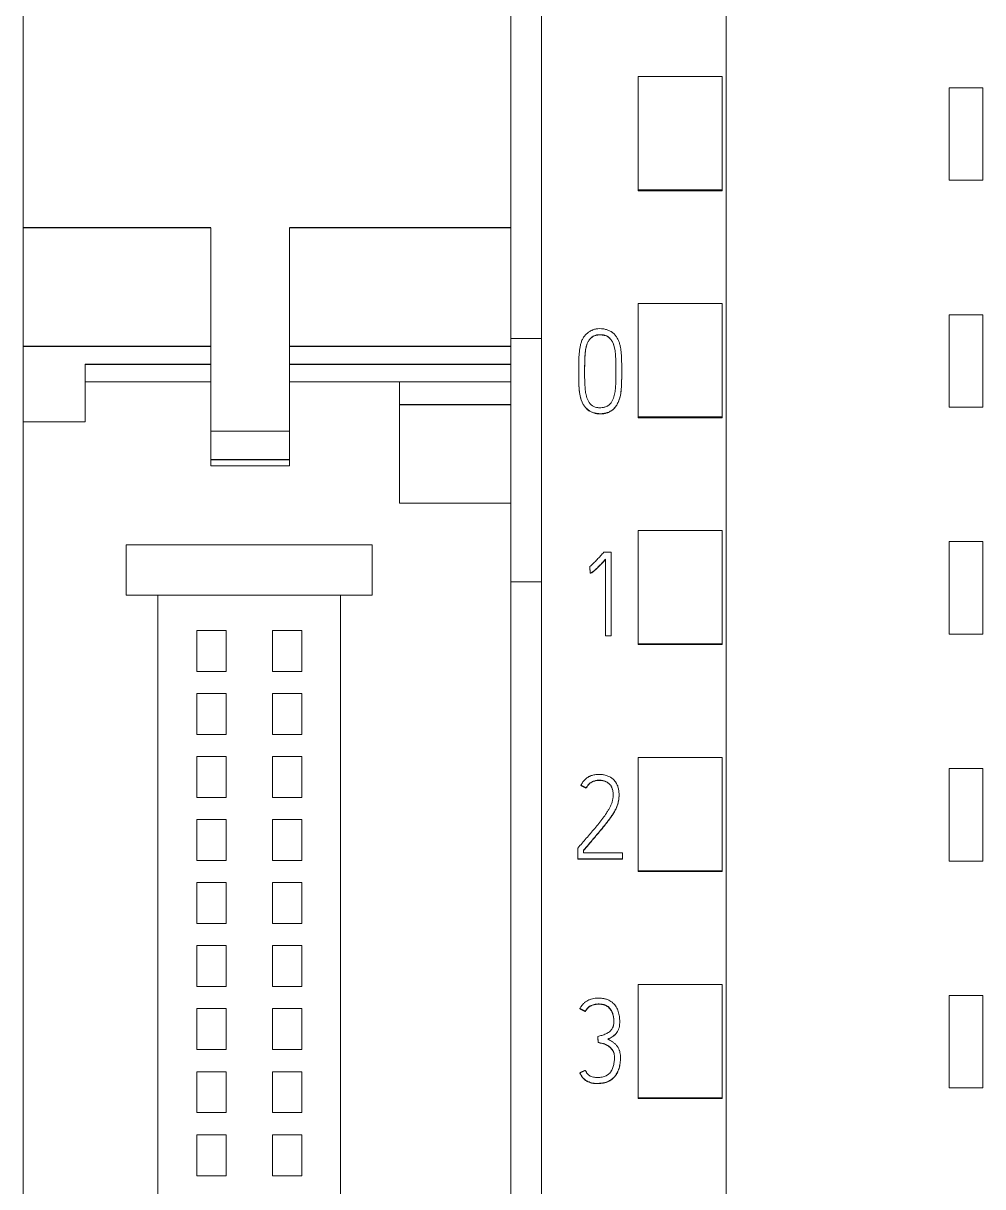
# Model space of a CAD drawing. Header units: millimetres. Extents: x 0 to 594, y 0 to 420.
# Drawn here: x 94.43 to 117.25, y 281.65 to 309.34 of the extents above; entities that cross this region are included whole.
import ezdxf

# ---------------------------------------------------------------- set-up
doc = ezdxf.new("R2010")
doc.units = ezdxf.units.MM
doc.layers.add('1', color=7, linetype='Continuous')

msp = doc.modelspace()

# ---------------------------------------------------------------- linework, layer by layer
at = {"layer": '1', "color": 7, "linetype": 'Continuous', "lineweight": 13}
for p, q in [((106.753, 360.281), (106.753, 246.863)), ((111.153, 358.001), (111.153, 249.185)), ((106.028, 319.901), (106.028, 301.834)), ((94.428, 319.409), (94.428, 304.465)), ((109.053, 305.37), (109.053, 308.071)), ((111.053, 308.071), (109.053, 308.071)), ((111.053, 305.37), (111.053, 308.071)), ((116.453, 305.601), (116.453, 307.801)), ((116.453, 307.801), (117.253, 307.801)), ((117.253, 307.801), (117.253, 305.601)), ((109.053, 305.35), (109.053, 305.37)), ((111.053, 305.37), (109.053, 305.37)), ((111.053, 305.35), (111.053, 305.37)), ((117.253, 305.601), (116.453, 305.601)), ((111.053, 305.35), (109.053, 305.35)), ((98.893, 304.465), (98.893, 299.629)), ((100.763, 304.465), (100.763, 299.629)), ((109.053, 299.968), (109.053, 302.67)), ((111.053, 302.67), (109.053, 302.67)), ((111.053, 299.968), (111.053, 302.67)), ((116.453, 300.201), (116.453, 302.401)), ((116.453, 302.401), (117.253, 302.401)), ((117.253, 302.401), (117.253, 300.201)), ((106.028, 301.834), (106.028, 296.044)), ((106.753, 301.834), (106.028, 301.834)), ((94.428, 301.646), (94.428, 299.853)), ((95.9, 299.853), (95.9, 301.223)), ((107.641, 301.069), (107.641, 301.063)), ((108.665, 301.021), (108.665, 301.027)), ((95.9, 300.801), (98.893, 300.801)), ((95.9, 300.801), (98.893, 300.801)), ((100.763, 300.801), (103.379, 300.801)), ((100.763, 300.801), (106.028, 300.801)), ((103.379, 300.262), (103.379, 300.801)), ((103.379, 300.801), (106.028, 300.801)), ((103.379, 297.915), (103.379, 300.262)), ((117.253, 300.201), (116.453, 300.201)), ((94.428, 299.853), (94.428, 262.501)), ((95.9, 299.853), (94.428, 299.853)), ((109.053, 299.95), (109.053, 299.968)), ((111.053, 299.968), (109.053, 299.968)), ((111.053, 299.95), (109.053, 299.95)), ((111.053, 299.95), (111.053, 299.968)), ((98.893, 299.629), (98.893, 298.952)), ((98.893, 299.629), (100.763, 299.629)), ((100.763, 299.629), (100.763, 298.952)), ((98.893, 298.801), (100.763, 298.801)), ((103.379, 297.915), (106.028, 297.915)), ((109.053, 294.566), (109.053, 297.268)), ((111.053, 297.268), (109.053, 297.268)), ((111.053, 294.566), (111.053, 297.268)), ((102.728, 296.926), (96.878, 296.926)), ((96.878, 296.926), (96.878, 295.726)), ((102.728, 295.726), (102.728, 296.926)), ((116.453, 297.001), (117.253, 297.001)), ((116.453, 294.801), (116.453, 297.001)), ((117.253, 297.001), (117.253, 294.801)), ((108.416, 296.752), (108.242, 296.752)), ((108.278, 296.58), (108.278, 294.763)), ((108.416, 294.763), (108.416, 296.752)), ((107.906, 296.406), (107.906, 296.4)), ((107.914, 296.259), (107.914, 296.253)), ((106.028, 296.044), (106.028, 262.474)), ((106.753, 296.044), (106.028, 296.044)), ((96.878, 295.726), (102.728, 295.726)), ((97.628, 295.726), (97.628, 265.776)), ((101.978, 265.776), (101.978, 295.726)), ((98.553, 293.913), (98.553, 294.888)), ((98.553, 294.888), (99.253, 294.888)), ((99.253, 294.888), (99.253, 293.913)), ((100.353, 294.888), (101.053, 294.888)), ((100.353, 293.913), (100.353, 294.888)), ((101.053, 294.888), (101.053, 293.913)), ((108.278, 294.763), (108.278, 294.757)), ((108.278, 294.763), (108.416, 294.763)), ((108.416, 294.757), (108.278, 294.757)), ((108.416, 294.763), (108.416, 294.757)), ((117.253, 294.801), (116.453, 294.801)), ((109.053, 294.55), (109.053, 294.566)), ((111.053, 294.566), (109.053, 294.566)), ((111.053, 294.55), (109.053, 294.55)), ((111.053, 294.55), (111.053, 294.566)), ((99.253, 293.913), (98.553, 293.913)), ((101.053, 293.913), (100.353, 293.913)), ((98.553, 293.388), (99.253, 293.388)), ((98.553, 292.413), (98.553, 293.388)), ((99.253, 293.388), (99.253, 292.413)), ((100.353, 292.413), (100.353, 293.388)), ((100.353, 293.388), (101.053, 293.388)), ((101.053, 293.388), (101.053, 292.413)), ((99.253, 292.413), (98.553, 292.413)), ((101.053, 292.413), (100.353, 292.413)), ((98.553, 291.888), (99.253, 291.888)), ((98.553, 290.913), (98.553, 291.888)), ((99.253, 291.888), (99.253, 290.913)), ((100.353, 291.888), (101.053, 291.888)), ((100.353, 290.913), (100.353, 291.888)), ((101.053, 291.888), (101.053, 290.913)), ((109.053, 289.165), (109.053, 291.866)), ((111.053, 291.866), (109.053, 291.866)), ((111.053, 289.165), (111.053, 291.866)), ((116.453, 291.601), (117.253, 291.601)), ((116.453, 289.401), (116.453, 291.601)), ((117.253, 291.601), (117.253, 289.401)), ((107.695, 291.205), (107.695, 291.199)), ((107.82, 291.141), (107.82, 291.135)), ((108.602, 290.973), (108.602, 290.979)), ((99.253, 290.913), (98.553, 290.913)), ((101.053, 290.913), (100.353, 290.913)), ((98.553, 289.413), (98.553, 290.388)), ((98.553, 290.388), (99.253, 290.388)), ((99.253, 290.388), (99.253, 289.413)), ((100.353, 289.413), (100.353, 290.388)), ((100.353, 290.388), (101.053, 290.388)), ((101.053, 290.388), (101.053, 289.413)), ((107.62, 289.709), (107.62, 289.454)), ((107.759, 289.592), (107.759, 289.659)), ((108.686, 289.592), (107.759, 289.592)), ((108.686, 289.454), (108.686, 289.592)), ((99.253, 289.413), (98.553, 289.413)), ((101.053, 289.413), (100.353, 289.413)), ((107.62, 289.454), (107.62, 289.447)), ((107.62, 289.454), (108.686, 289.454)), ((108.686, 289.447), (107.62, 289.447)), ((108.686, 289.454), (108.686, 289.447)), ((117.253, 289.401), (116.453, 289.401)), ((109.053, 289.15), (109.053, 289.165)), ((111.053, 289.165), (109.053, 289.165)), ((111.053, 289.15), (109.053, 289.15)), ((111.053, 289.15), (111.053, 289.165)), ((98.553, 287.913), (98.553, 288.888)), ((98.553, 288.888), (99.253, 288.888)), ((99.253, 288.888), (99.253, 287.913)), ((100.353, 287.913), (100.353, 288.888)), ((100.353, 288.888), (101.053, 288.888)), ((101.053, 288.888), (101.053, 287.913)), ((99.253, 287.913), (98.553, 287.913)), ((101.053, 287.913), (100.353, 287.913)), ((98.553, 286.413), (98.553, 287.388)), ((98.553, 287.388), (99.253, 287.388)), ((99.253, 287.388), (99.253, 286.413)), ((100.353, 286.413), (100.353, 287.388)), ((100.353, 287.388), (101.053, 287.388)), ((101.053, 287.388), (101.053, 286.413)), ((99.253, 286.413), (98.553, 286.413)), ((101.053, 286.413), (100.353, 286.413)), ((109.053, 283.763), (109.053, 286.465)), ((111.053, 286.465), (109.053, 286.465)), ((111.053, 283.763), (111.053, 286.465)), ((116.453, 284.001), (116.453, 286.201)), ((116.453, 286.201), (117.253, 286.201)), ((117.253, 286.201), (117.253, 284.001)), ((98.553, 284.913), (98.553, 285.888)), ((98.553, 285.888), (99.253, 285.888)), ((99.253, 285.888), (99.253, 284.913)), ((100.353, 284.913), (100.353, 285.888)), ((100.353, 285.888), (101.053, 285.888)), ((101.053, 285.888), (101.053, 284.913)), ((107.672, 285.889), (107.672, 285.883)), ((107.799, 285.825), (107.799, 285.819)), ((108.618, 285.57), (108.618, 285.577)), ((108.096, 285.224), (108.096, 285.218)), ((99.253, 284.913), (98.553, 284.913)), ((101.053, 284.913), (100.353, 284.913)), ((108.104, 285.085), (108.104, 285.079)), ((108.634, 284.717), (108.634, 284.724)), ((98.553, 283.413), (98.553, 284.388)), ((98.553, 284.388), (99.253, 284.388)), ((99.253, 284.388), (99.253, 283.413)), ((100.353, 283.413), (100.353, 284.388)), ((100.353, 284.388), (101.053, 284.388)), ((101.053, 284.388), (101.053, 283.413)), ((107.672, 284.362), (107.672, 284.356)), ((117.253, 284.001), (116.453, 284.001)), ((109.053, 283.75), (109.053, 283.763)), ((111.053, 283.763), (109.053, 283.763)), ((111.053, 283.75), (109.053, 283.75)), ((111.053, 283.75), (111.053, 283.763)), ((99.253, 283.413), (98.553, 283.413)), ((101.053, 283.413), (100.353, 283.413)), ((98.553, 281.913), (98.553, 282.888)), ((98.553, 282.888), (99.253, 282.888)), ((99.253, 282.888), (99.253, 281.913)), ((100.353, 281.913), (100.353, 282.888)), ((100.353, 282.888), (101.053, 282.888)), ((101.053, 282.888), (101.053, 281.913)), ((99.253, 281.913), (98.553, 281.913)), ((101.053, 281.913), (100.353, 281.913))]:
    msp.add_line(p, q, dxfattribs=at)
at = {"layer": '1', "color": 7, "linetype": 'Continuous', "lineweight": 25}
for p, q in [((98.893, 304.465), (94.428, 304.465)), ((106.028, 304.465), (100.763, 304.465)), ((98.893, 301.646), (94.428, 301.646)), ((106.028, 301.646), (100.763, 301.646)), ((95.9, 301.223), (98.893, 301.223)), ((100.763, 301.223), (106.028, 301.223)), ((103.379, 300.262), (106.028, 300.262)), ((98.893, 298.952), (100.763, 298.952))]:
    msp.add_line(p, q, dxfattribs=at)
at = {"layer": '1', "color": 7, "linetype": 'Continuous', "lineweight": 13}
for points in [[(94.428, 304.465), (94.428, 303.944), (94.428, 302.797), (94.428, 301.886), (94.428, 301.646)], [(98.893, 298.952), (98.893, 298.919), (98.893, 298.863), (98.893, 298.812), (98.893, 298.801), (98.893, 298.801)], [(100.763, 298.952), (100.763, 298.919), (100.763, 298.863), (100.763, 298.812), (100.763, 298.801), (100.763, 298.801)]]:
    msp.add_open_spline(points, degree=3, dxfattribs=at)
for points, knots in [([(107.982, 302.041), (108.007, 302.05), (108.033, 302.057), (108.086, 302.067), (108.113, 302.069), (108.167, 302.07), (108.194, 302.068), (108.247, 302.061), (108.273, 302.055), (108.312, 302.044), (108.325, 302.04), (108.351, 302.03), (108.375, 302.02), (108.399, 302.007), (108.416, 301.997), (108.422, 301.993), (108.433, 301.985), (108.439, 301.982), (108.466, 301.961), (108.485, 301.943), (108.512, 301.912), (108.52, 301.902), (108.536, 301.88), (108.543, 301.869), (108.564, 301.834), (108.576, 301.81), (108.597, 301.761), (108.607, 301.736), (108.618, 301.697), (108.622, 301.684), (108.629, 301.658), (108.637, 301.619), (108.652, 301.528), (108.657, 301.448), (108.662, 301.343), (108.663, 301.29), (108.664, 301.184), (108.665, 301.131), (108.665, 301.025), (108.665, 300.919), (108.663, 300.813), (108.66, 300.707), (108.657, 300.654), (108.646, 300.549), (108.638, 300.496), (108.621, 300.431), (108.617, 300.418), (108.609, 300.392), (108.604, 300.38), (108.59, 300.342), (108.58, 300.317), (108.561, 300.281), (108.555, 300.269), (108.541, 300.246), (108.533, 300.234), (108.51, 300.202), (108.493, 300.181), (108.464, 300.153), (108.454, 300.144), (108.438, 300.132), (108.432, 300.128), (108.421, 300.12), (108.415, 300.116), (108.386, 300.099), (108.362, 300.087), (108.324, 300.073), (108.311, 300.068), (108.285, 300.061), (108.272, 300.058), (108.232, 300.05), (108.205, 300.047), (108.165, 300.045), (108.151, 300.045), (108.124, 300.046), (108.111, 300.047), (108.07, 300.052), (108.044, 300.057), (108.005, 300.067), (107.992, 300.071), (107.966, 300.08), (107.954, 300.085), (107.917, 300.102), (107.894, 300.116), (107.861, 300.14), (107.85, 300.148), (107.83, 300.167), (107.82, 300.176), (107.793, 300.206), (107.777, 300.228), (107.754, 300.262), (107.748, 300.274), (107.735, 300.297), (107.729, 300.31), (107.712, 300.346), (107.703, 300.371), (107.69, 300.41), (107.687, 300.423), (107.68, 300.449), (107.677, 300.462), (107.669, 300.502), (107.664, 300.529), (107.646, 300.662), (107.644, 300.769), (107.641, 300.929), (107.641, 300.983), (107.641, 301.09), (107.641, 301.143), (107.642, 301.25), (107.643, 301.304), (107.648, 301.411), (107.652, 301.464), (107.662, 301.57), (107.67, 301.623), (107.688, 301.701), (107.695, 301.727), (107.709, 301.766), (107.714, 301.779), (107.725, 301.804), (107.731, 301.816), (107.751, 301.852), (107.766, 301.875), (107.792, 301.907), (107.801, 301.918), (107.82, 301.937), (107.83, 301.947), (107.861, 301.974), (107.883, 301.99), (107.919, 302.012), (107.931, 302.018), (107.95, 302.027), (107.959, 302.032), (107.97, 302.036), (107.975, 302.038), (107.979, 302.039), (107.98, 302.04), (107.982, 302.041)], [0, 0, 0, 0, 0.015625, 0.015625, 0.03125, 0.03125, 0.046875, 0.046875, 0.0625, 0.0625, 0.070312, 0.070312, 0.078125, 0.085937, 0.085937, 0.089844, 0.089844, 0.09375, 0.09375, 0.109375, 0.109375, 0.117187, 0.117187, 0.125, 0.125, 0.140625, 0.140625, 0.15625, 0.15625, 0.164062, 0.164062, 0.171875, 0.1875, 0.21875, 0.21875, 0.25, 0.25, 0.28125, 0.28125, 0.3125, 0.34375, 0.34375, 0.375, 0.375, 0.40625, 0.40625, 0.414062, 0.414062, 0.421875, 0.421875, 0.4375, 0.4375, 0.445312, 0.445312, 0.453125, 0.453125, 0.46875, 0.46875, 0.476562, 0.476562, 0.480469, 0.480469, 0.484375, 0.484375, 0.5, 0.5, 0.507812, 0.507812, 0.515625, 0.515625, 0.53125, 0.53125, 0.539062, 0.539062, 0.546875, 0.546875, 0.5625, 0.5625, 0.570312, 0.570312, 0.578125, 0.578125, 0.59375, 0.59375, 0.601562, 0.601562, 0.609375, 0.609375, 0.625, 0.625, 0.632812, 0.632812, 0.640625, 0.640625, 0.65625, 0.65625, 0.664062, 0.664062, 0.671875, 0.671875, 0.6875, 0.6875, 0.75, 0.75, 0.78125, 0.78125, 0.8125, 0.8125, 0.84375, 0.84375, 0.875, 0.875, 0.90625, 0.90625, 0.921875, 0.921875, 0.929687, 0.929687, 0.9375, 0.9375, 0.953125, 0.953125, 0.960937, 0.960937, 0.96875, 0.96875, 0.984375, 0.984375, 0.992188, 0.992188, 0.996094, 0.998047, 0.999023, 0.999023, 1, 1, 1, 1]), ([(108.325, 301.888), (108.345, 301.877), (108.362, 301.863), (108.394, 301.832), (108.409, 301.814), (108.434, 301.777), (108.445, 301.758), (108.464, 301.717), (108.472, 301.696), (108.493, 301.633), (108.502, 301.589), (108.511, 301.523), (108.513, 301.501), (108.516, 301.456), (108.517, 301.434), (108.523, 301.322), (108.525, 301.233), (108.527, 301.054), (108.526, 300.965), (108.524, 300.831), (108.523, 300.764), (108.52, 300.697), (108.516, 300.652), (108.514, 300.63), (108.505, 300.563), (108.497, 300.52), (108.481, 300.455), (108.474, 300.433), (108.463, 300.402), (108.459, 300.391), (108.45, 300.371), (108.441, 300.35), (108.43, 300.331), (108.417, 300.312), (108.411, 300.303), (108.39, 300.276), (108.374, 300.261), (108.347, 300.24), (108.337, 300.234), (108.318, 300.223), (108.308, 300.218), (108.287, 300.21), (108.276, 300.206), (108.255, 300.199), (108.244, 300.197), (108.211, 300.19), (108.189, 300.188), (108.155, 300.187), (108.144, 300.187), (108.121, 300.188), (108.11, 300.189), (108.077, 300.193), (108.055, 300.198), (108.023, 300.208), (108.012, 300.212), (107.992, 300.221), (107.972, 300.232), (107.953, 300.244), (107.94, 300.255), (107.936, 300.258), (107.927, 300.266), (107.923, 300.27), (107.912, 300.282), (107.905, 300.291), (107.891, 300.309), (107.885, 300.318), (107.868, 300.347), (107.858, 300.367), (107.842, 300.409), (107.835, 300.43), (107.825, 300.462), (107.823, 300.473), (107.817, 300.495), (107.81, 300.527), (107.804, 300.56), (107.795, 300.626), (107.792, 300.67), (107.784, 300.801), (107.782, 300.89), (107.782, 301.022), (107.783, 301.066), (107.783, 301.154), (107.784, 301.287), (107.788, 301.419), (107.799, 301.529), (107.801, 301.551), (107.808, 301.594), (107.812, 301.616), (107.82, 301.648), (107.823, 301.659), (107.829, 301.68), (107.833, 301.69), (107.844, 301.721), (107.854, 301.741), (107.87, 301.77), (107.876, 301.779), (107.888, 301.797), (107.895, 301.806), (107.916, 301.832), (107.931, 301.848), (107.957, 301.869), (107.966, 301.876), (107.984, 301.888), (107.994, 301.893), (108.023, 301.907), (108.044, 301.914), (108.088, 301.923), (108.11, 301.925), (108.154, 301.926), (108.176, 301.925), (108.22, 301.921), (108.242, 301.917), (108.274, 301.909), (108.284, 301.906), (108.3, 301.9), (108.305, 301.898), (108.312, 301.894), (108.315, 301.893), (108.32, 301.89), (108.322, 301.889), (108.325, 301.888)], [0, 0, 0, 0, 0.015625, 0.015625, 0.03125, 0.03125, 0.046875, 0.046875, 0.0625, 0.0625, 0.09375, 0.09375, 0.109375, 0.109375, 0.125, 0.125, 0.1875, 0.1875, 0.25, 0.25, 0.28125, 0.296875, 0.296875, 0.3125, 0.3125, 0.34375, 0.34375, 0.359375, 0.359375, 0.367188, 0.367188, 0.375, 0.382813, 0.382813, 0.390625, 0.390625, 0.40625, 0.40625, 0.414063, 0.414063, 0.421875, 0.421875, 0.429688, 0.429688, 0.4375, 0.4375, 0.453125, 0.453125, 0.460938, 0.460938, 0.46875, 0.46875, 0.484375, 0.484375, 0.492188, 0.492188, 0.5, 0.507813, 0.507813, 0.511719, 0.511719, 0.515625, 0.515625, 0.523438, 0.523438, 0.53125, 0.53125, 0.546875, 0.546875, 0.5625, 0.5625, 0.570313, 0.570313, 0.578125, 0.59375, 0.59375, 0.625, 0.625, 0.6875, 0.6875, 0.71875, 0.71875, 0.75, 0.8125, 0.8125, 0.828125, 0.828125, 0.84375, 0.84375, 0.851563, 0.851563, 0.859375, 0.859375, 0.875, 0.875, 0.882813, 0.882813, 0.890625, 0.890625, 0.90625, 0.90625, 0.914063, 0.914063, 0.921875, 0.921875, 0.9375, 0.9375, 0.953125, 0.953125, 0.96875, 0.96875, 0.984375, 0.984375, 0.992188, 0.992188, 0.996094, 0.996094, 0.998047, 0.998047, 1, 1, 1, 1]), ([(108.325, 301.882), (108.305, 301.893), (108.284, 301.9), (108.252, 301.909), (108.241, 301.911), (108.219, 301.914), (108.208, 301.916), (108.174, 301.919), (108.152, 301.92), (108.107, 301.919), (108.085, 301.917), (108.052, 301.909), (108.041, 301.906), (108.02, 301.899), (108.01, 301.895), (107.99, 301.885), (107.98, 301.879), (107.961, 301.866), (107.952, 301.859), (107.935, 301.845), (107.927, 301.837), (107.912, 301.821), (107.904, 301.812), (107.883, 301.786), (107.871, 301.767), (107.855, 301.737), (107.85, 301.727), (107.841, 301.707), (107.837, 301.696), (107.826, 301.664), (107.82, 301.643), (107.805, 301.578), (107.8, 301.534), (107.792, 301.445), (107.789, 301.401), (107.785, 301.312), (107.784, 301.267), (107.783, 301.178), (107.783, 301.133), (107.783, 301.05), (107.782, 301.012), (107.782, 300.974)], [0, 0, 0, 0, 0.050692, 0.050692, 0.076038, 0.076038, 0.101384, 0.101384, 0.152076, 0.152076, 0.202768, 0.202768, 0.228114, 0.228114, 0.25346, 0.25346, 0.278806, 0.278806, 0.304152, 0.304152, 0.329498, 0.329498, 0.354844, 0.354844, 0.405536, 0.405536, 0.430882, 0.430882, 0.456228, 0.456228, 0.506919, 0.506919, 0.608303, 0.608303, 0.709687, 0.709687, 0.811071, 0.811071, 0.912455, 0.912455, 1, 1, 1, 1]), ([(108.526, 301.069), (108.526, 301.095), (108.526, 301.121), (108.525, 301.235), (108.522, 301.324), (108.516, 301.456), (108.513, 301.5), (108.502, 301.587), (108.493, 301.629), (108.475, 301.682), (108.471, 301.692), (108.463, 301.713), (108.458, 301.723), (108.444, 301.753), (108.433, 301.772), (108.414, 301.8), (108.407, 301.809), (108.393, 301.826), (108.378, 301.842), (108.362, 301.857), (108.348, 301.867), (108.344, 301.87), (108.335, 301.876), (108.33, 301.879), (108.325, 301.882)], [0, 0, 0, 0, 0.088977, 0.088977, 0.392651, 0.392651, 0.544488, 0.544488, 0.696326, 0.696326, 0.734285, 0.734285, 0.772244, 0.772244, 0.848163, 0.848163, 0.886122, 0.886122, 0.924081, 0.962041, 0.962041, 0.98102, 0.98102, 1, 1, 1, 1]), ([(107.641, 301.063), (107.641, 300.999), (107.641, 300.935), (107.643, 300.818), (107.644, 300.764), (107.648, 300.684), (107.65, 300.657), (107.654, 300.603), (107.657, 300.576), (107.668, 300.496), (107.678, 300.443), (107.698, 300.379), (107.703, 300.366), (107.712, 300.341), (107.717, 300.329), (107.734, 300.292), (107.746, 300.268), (107.768, 300.235), (107.776, 300.224), (107.792, 300.202), (107.801, 300.191), (107.828, 300.161), (107.848, 300.143), (107.88, 300.119), (107.891, 300.112), (107.915, 300.098), (107.927, 300.092), (107.963, 300.075), (107.989, 300.065), (108.028, 300.055), (108.041, 300.052), (108.068, 300.046), (108.081, 300.044), (108.121, 300.04), (108.148, 300.039), (108.189, 300.04), (108.203, 300.041), (108.229, 300.044), (108.243, 300.046), (108.282, 300.053), (108.308, 300.06), (108.346, 300.074), (108.359, 300.08), (108.383, 300.092), (108.395, 300.098), (108.429, 300.119), (108.451, 300.135), (108.491, 300.172), (108.508, 300.193), (108.532, 300.226), (108.539, 300.237), (108.553, 300.26), (108.56, 300.272), (108.579, 300.308), (108.589, 300.333), (108.608, 300.383), (108.616, 300.409), (108.63, 300.461), (108.636, 300.487), (108.645, 300.54), (108.656, 300.62), (108.66, 300.7), (108.663, 300.806), (108.664, 300.896), (108.665, 300.985), (108.665, 301.021)], [0, 0, 0, 0, 0.074801, 0.074801, 0.137845, 0.137845, 0.169367, 0.169367, 0.200889, 0.200889, 0.263933, 0.263933, 0.279694, 0.279694, 0.295455, 0.295455, 0.326976, 0.326976, 0.342737, 0.342737, 0.358498, 0.358498, 0.39002, 0.39002, 0.405781, 0.405781, 0.421542, 0.421542, 0.453064, 0.453064, 0.468825, 0.468825, 0.484586, 0.484586, 0.516108, 0.516108, 0.531869, 0.531869, 0.54763, 0.54763, 0.579151, 0.579151, 0.594912, 0.594912, 0.610673, 0.610673, 0.642195, 0.642195, 0.673717, 0.673717, 0.689478, 0.689478, 0.705239, 0.705239, 0.736761, 0.736761, 0.768283, 0.768283, 0.799805, 0.799805, 0.831326, 0.89437, 0.89437, 0.957414, 1, 1, 1, 1]), ([(108.242, 296.752), (108.215, 296.722), (108.188, 296.692), (108.134, 296.633), (108.106, 296.603), (108.065, 296.559), (108.051, 296.545), (108.023, 296.516), (108.009, 296.501), (107.981, 296.473), (107.966, 296.459), (107.936, 296.432), (107.921, 296.419), (107.906, 296.406)], [0, 0, 0, 0, 0.25, 0.25, 0.5, 0.5, 0.625, 0.625, 0.75, 0.75, 0.875, 0.875, 1, 1, 1, 1]), ([(107.914, 296.259), (107.92, 296.259), (107.925, 296.26), (107.935, 296.262), (107.94, 296.263), (107.949, 296.267), (107.954, 296.269), (107.963, 296.274), (107.967, 296.277), (107.98, 296.286), (107.988, 296.292), (108.004, 296.305), (108.012, 296.311), (108.035, 296.332), (108.05, 296.346), (108.079, 296.374), (108.094, 296.388), (108.137, 296.432), (108.166, 296.461), (108.222, 296.52), (108.25, 296.55), (108.278, 296.58)], [0, 0, 0, 0, 0.03125, 0.03125, 0.0625, 0.0625, 0.09375, 0.09375, 0.125, 0.125, 0.1875, 0.1875, 0.25, 0.25, 0.375, 0.375, 0.5, 0.5, 0.75, 0.75, 1, 1, 1, 1]), ([(108.278, 296.574), (108.25, 296.544), (108.222, 296.514), (108.166, 296.455), (108.137, 296.425), (108.094, 296.382), (108.079, 296.368), (108.05, 296.339), (108.035, 296.325), (108.012, 296.305), (108.004, 296.298), (107.988, 296.286), (107.98, 296.279), (107.967, 296.271), (107.963, 296.268), (107.954, 296.263), (107.949, 296.26), (107.94, 296.257), (107.935, 296.256), (107.925, 296.254), (107.92, 296.253), (107.914, 296.253)], [0, 0, 0, 0, 0.25, 0.25, 0.5, 0.5, 0.625, 0.625, 0.75, 0.75, 0.8125, 0.8125, 0.875, 0.875, 0.90625, 0.90625, 0.9375, 0.9375, 0.96875, 0.96875, 1, 1, 1, 1]), ([(107.82, 291.141), (107.832, 291.164), (107.845, 291.187), (107.869, 291.217), (107.878, 291.226), (107.897, 291.245), (107.907, 291.253), (107.938, 291.276), (107.961, 291.288), (108.009, 291.308), (108.034, 291.315), (108.072, 291.322), (108.085, 291.324), (108.111, 291.326), (108.124, 291.327), (108.163, 291.326), (108.188, 291.323), (108.226, 291.315), (108.239, 291.311), (108.263, 291.303), (108.275, 291.298), (108.31, 291.282), (108.332, 291.268), (108.363, 291.244), (108.373, 291.235), (108.39, 291.216), (108.399, 291.206), (108.41, 291.19), (108.413, 291.184), (108.42, 291.173), (108.429, 291.156), (108.436, 291.138), (108.444, 291.113), (108.448, 291.1), (108.453, 291.075), (108.455, 291.062), (108.458, 291.036), (108.459, 291.024), (108.461, 290.998), (108.461, 290.985), (108.461, 290.959), (108.46, 290.946), (108.459, 290.92), (108.457, 290.907), (108.452, 290.869), (108.447, 290.843), (108.437, 290.806), (108.434, 290.794), (108.425, 290.769), (108.421, 290.757), (108.406, 290.721), (108.395, 290.697), (108.371, 290.652), (108.359, 290.63), (108.332, 290.586), (108.318, 290.565), (108.276, 290.501), (108.246, 290.459), (108.153, 290.335), (108.088, 290.256), (107.989, 290.137), (107.956, 290.098), (107.889, 290.02), (107.856, 289.981), (107.789, 289.903), (107.755, 289.864), (107.688, 289.786), (107.654, 289.747), (107.62, 289.709)], [0, 0, 0, 0, 0.03125, 0.03125, 0.046875, 0.046875, 0.0625, 0.0625, 0.09375, 0.09375, 0.125, 0.125, 0.140625, 0.140625, 0.15625, 0.15625, 0.1875, 0.1875, 0.203125, 0.203125, 0.21875, 0.21875, 0.25, 0.25, 0.265625, 0.265625, 0.28125, 0.28125, 0.289062, 0.289062, 0.296875, 0.3125, 0.3125, 0.328125, 0.328125, 0.34375, 0.34375, 0.359375, 0.359375, 0.375, 0.375, 0.390625, 0.390625, 0.40625, 0.40625, 0.4375, 0.4375, 0.453125, 0.453125, 0.46875, 0.46875, 0.5, 0.5, 0.53125, 0.53125, 0.5625, 0.5625, 0.625, 0.625, 0.75, 0.75, 0.8125, 0.8125, 0.875, 0.875, 0.9375, 0.9375, 1, 1, 1, 1]), ([(107.759, 289.659), (107.798, 289.705), (107.837, 289.751), (107.915, 289.843), (107.954, 289.888), (108.032, 289.98), (108.071, 290.026), (108.149, 290.118), (108.187, 290.165), (108.263, 290.258), (108.301, 290.305), (108.356, 290.377), (108.374, 290.402), (108.409, 290.451), (108.426, 290.476), (108.459, 290.526), (108.475, 290.551), (108.506, 290.603), (108.52, 290.63), (108.539, 290.671), (108.545, 290.684), (108.556, 290.713), (108.561, 290.727), (108.575, 290.77), (108.582, 290.8), (108.594, 290.859), (108.598, 290.888), (108.601, 290.933), (108.602, 290.948), (108.602, 290.979), (108.602, 290.994), (108.6, 291.039), (108.597, 291.069), (108.589, 291.114), (108.586, 291.128), (108.578, 291.158), (108.574, 291.172), (108.563, 291.201), (108.557, 291.215), (108.544, 291.242), (108.536, 291.255), (108.524, 291.274), (108.52, 291.28), (108.511, 291.292), (108.506, 291.298), (108.492, 291.316), (108.482, 291.327), (108.46, 291.348), (108.449, 291.358), (108.431, 291.372), (108.425, 291.377), (108.412, 291.385), (108.406, 291.389), (108.373, 291.409), (108.345, 291.421), (108.302, 291.436), (108.288, 291.44), (108.258, 291.448), (108.243, 291.451), (108.213, 291.457), (108.198, 291.458), (108.168, 291.461), (108.153, 291.462), (108.123, 291.463), (108.108, 291.462), (108.078, 291.461), (108.063, 291.46), (108.017, 291.455), (107.988, 291.449), (107.944, 291.435), (107.93, 291.43), (107.909, 291.42), (107.902, 291.417), (107.889, 291.41), (107.882, 291.407), (107.849, 291.388), (107.825, 291.37), (107.791, 291.34), (107.78, 291.329), (107.76, 291.306), (107.75, 291.295), (107.723, 291.259), (107.708, 291.233), (107.695, 291.205)], [0, 0, 0, 0, 0.0625, 0.0625, 0.125, 0.125, 0.1875, 0.1875, 0.25, 0.25, 0.3125, 0.3125, 0.34375, 0.34375, 0.375, 0.375, 0.40625, 0.40625, 0.4375, 0.4375, 0.453125, 0.453125, 0.46875, 0.46875, 0.5, 0.5, 0.53125, 0.53125, 0.546875, 0.546875, 0.5625, 0.5625, 0.59375, 0.59375, 0.609375, 0.609375, 0.625, 0.625, 0.640625, 0.640625, 0.65625, 0.65625, 0.664062, 0.664062, 0.671875, 0.671875, 0.6875, 0.6875, 0.703125, 0.703125, 0.710937, 0.710937, 0.71875, 0.71875, 0.75, 0.75, 0.765625, 0.765625, 0.78125, 0.78125, 0.796875, 0.796875, 0.8125, 0.8125, 0.828125, 0.828125, 0.84375, 0.84375, 0.875, 0.875, 0.890625, 0.890625, 0.898438, 0.898438, 0.90625, 0.90625, 0.9375, 0.9375, 0.953125, 0.953125, 0.96875, 0.96875, 1, 1, 1, 1]), ([(108.461, 290.97), (108.461, 290.98), (108.461, 290.991), (108.46, 291.014), (108.459, 291.027), (108.456, 291.052), (108.454, 291.065), (108.448, 291.091), (108.445, 291.103), (108.437, 291.128), (108.433, 291.14), (108.424, 291.158), (108.422, 291.164), (108.415, 291.175), (108.412, 291.181), (108.393, 291.208), (108.376, 291.227), (108.35, 291.248), (108.345, 291.252), (108.334, 291.259), (108.318, 291.27), (108.29, 291.286), (108.266, 291.296), (108.241, 291.305), (108.229, 291.308), (108.191, 291.317), (108.165, 291.32), (108.112, 291.321), (108.074, 291.317), (108.035, 291.309), (108.01, 291.301), (107.998, 291.297), (107.974, 291.287), (107.962, 291.282), (107.939, 291.269), (107.928, 291.262), (107.896, 291.239), (107.878, 291.221), (107.854, 291.191), (107.846, 291.18), (107.832, 291.158), (107.826, 291.147), (107.82, 291.135)], [0, 0, 0, 0, 0.034384, 0.034384, 0.076368, 0.076368, 0.118351, 0.118351, 0.160334, 0.160334, 0.202317, 0.202317, 0.223309, 0.223309, 0.244301, 0.244301, 0.328267, 0.328267, 0.349259, 0.349259, 0.370251, 0.412234, 0.454217, 0.454217, 0.496201, 0.496201, 0.580167, 0.580167, 0.664134, 0.706117, 0.706117, 0.7481, 0.7481, 0.790084, 0.790084, 0.832067, 0.832067, 0.916033, 0.916033, 0.958017, 0.958017, 1, 1, 1, 1]), ([(108.602, 290.972), (108.602, 290.967), (108.602, 290.961), (108.602, 290.94), (108.601, 290.925), (108.597, 290.88), (108.593, 290.85), (108.582, 290.791), (108.575, 290.762), (108.56, 290.719), (108.555, 290.705), (108.544, 290.676), (108.538, 290.662), (108.519, 290.621), (108.505, 290.595), (108.474, 290.543), (108.458, 290.518), (108.425, 290.468), (108.408, 290.443), (108.373, 290.395), (108.355, 290.37), (108.3, 290.298), (108.263, 290.251), (108.187, 290.158), (108.148, 290.112), (108.071, 290.019), (108.032, 289.974), (107.954, 289.882), (107.915, 289.836), (107.837, 289.744), (107.798, 289.698), (107.759, 289.653)], [0, 0, 0, 0, 0.010377, 0.010377, 0.038652, 0.038652, 0.095202, 0.095202, 0.151752, 0.151752, 0.180027, 0.180027, 0.208302, 0.208302, 0.264851, 0.264851, 0.321401, 0.321401, 0.377951, 0.377951, 0.434501, 0.434501, 0.547601, 0.547601, 0.660701, 0.660701, 0.7738, 0.7738, 0.8869, 0.8869, 1, 1, 1, 1]), ([(108.335, 285.16), (108.353, 285.169), (108.37, 285.179), (108.405, 285.198), (108.422, 285.209), (108.447, 285.225), (108.455, 285.231), (108.471, 285.243), (108.479, 285.249), (108.494, 285.263), (108.501, 285.269), (108.515, 285.284), (108.522, 285.291), (108.542, 285.314), (108.554, 285.331), (108.569, 285.357), (108.574, 285.366), (108.583, 285.384), (108.587, 285.393), (108.598, 285.422), (108.604, 285.441), (108.612, 285.48), (108.614, 285.5), (108.617, 285.541), (108.618, 285.561), (108.617, 285.601), (108.617, 285.621), (108.613, 285.681), (108.607, 285.721), (108.594, 285.78), (108.589, 285.8), (108.577, 285.839), (108.562, 285.876), (108.544, 285.912), (108.522, 285.947), (108.511, 285.963), (108.485, 285.994), (108.465, 286.016), (108.442, 286.036), (108.426, 286.048), (108.417, 286.054), (108.375, 286.083), (108.339, 286.1), (108.29, 286.115), (108.281, 286.118), (108.261, 286.123), (108.231, 286.13), (108.182, 286.136), (108.141, 286.138), (108.101, 286.139), (108.081, 286.138), (108.02, 286.134), (107.981, 286.128), (107.932, 286.113), (107.923, 286.11), (107.904, 286.103), (107.894, 286.1), (107.866, 286.087), (107.831, 286.068), (107.798, 286.045), (107.774, 286.026), (107.766, 286.019), (107.752, 286.005), (107.745, 285.998), (107.724, 285.975), (107.712, 285.959), (107.695, 285.934), (107.69, 285.925), (107.68, 285.908), (107.676, 285.898), (107.672, 285.889)], [0, 0, 0, 0, 0.03125, 0.03125, 0.0625, 0.0625, 0.078125, 0.078125, 0.09375, 0.09375, 0.109375, 0.109375, 0.125, 0.125, 0.15625, 0.15625, 0.171875, 0.171875, 0.1875, 0.1875, 0.21875, 0.21875, 0.25, 0.25, 0.28125, 0.28125, 0.3125, 0.3125, 0.375, 0.375, 0.40625, 0.40625, 0.4375, 0.46875, 0.46875, 0.5, 0.5, 0.53125, 0.546875, 0.546875, 0.5625, 0.5625, 0.625, 0.625, 0.640625, 0.640625, 0.65625, 0.6875, 0.71875, 0.71875, 0.75, 0.75, 0.8125, 0.8125, 0.828125, 0.828125, 0.84375, 0.84375, 0.875, 0.90625, 0.90625, 0.921875, 0.921875, 0.9375, 0.9375, 0.96875, 0.96875, 0.984375, 0.984375, 1, 1, 1, 1]), ([(107.799, 285.825), (107.807, 285.84), (107.815, 285.854), (107.833, 285.882), (107.844, 285.894), (107.861, 285.912), (107.867, 285.918), (107.88, 285.929), (107.886, 285.934), (107.899, 285.944), (107.906, 285.948), (107.92, 285.957), (107.928, 285.961), (107.95, 285.971), (107.966, 285.977), (107.997, 285.987), (108.014, 285.99), (108.046, 285.996), (108.063, 285.997), (108.096, 286), (108.112, 286), (108.162, 285.999), (108.195, 285.996), (108.235, 285.986), (108.243, 285.984), (108.259, 285.979), (108.267, 285.976), (108.29, 285.967), (108.305, 285.959), (108.326, 285.946), (108.333, 285.941), (108.346, 285.931), (108.352, 285.925), (108.37, 285.909), (108.381, 285.896), (108.397, 285.877), (108.402, 285.87), (108.411, 285.856), (108.424, 285.835), (108.435, 285.813), (108.447, 285.782), (108.453, 285.766), (108.461, 285.734), (108.465, 285.718), (108.473, 285.669), (108.476, 285.637), (108.476, 285.587), (108.476, 285.57), (108.475, 285.537), (108.474, 285.521), (108.47, 285.496), (108.468, 285.488), (108.464, 285.472), (108.461, 285.464), (108.452, 285.441), (108.445, 285.426), (108.432, 285.405), (108.427, 285.398), (108.417, 285.385), (108.412, 285.378), (108.401, 285.366), (108.395, 285.36), (108.383, 285.349), (108.377, 285.343), (108.357, 285.328), (108.343, 285.318), (108.315, 285.301), (108.3, 285.294), (108.27, 285.28), (108.255, 285.274), (108.223, 285.263), (108.207, 285.258), (108.16, 285.243), (108.128, 285.233), (108.096, 285.224)], [0, 0, 0, 0, 0.03125, 0.03125, 0.0625, 0.0625, 0.078125, 0.078125, 0.09375, 0.09375, 0.109375, 0.109375, 0.125, 0.125, 0.15625, 0.15625, 0.1875, 0.1875, 0.21875, 0.21875, 0.25, 0.25, 0.3125, 0.3125, 0.328125, 0.328125, 0.34375, 0.34375, 0.375, 0.375, 0.390625, 0.390625, 0.40625, 0.40625, 0.4375, 0.4375, 0.453125, 0.453125, 0.46875, 0.5, 0.5, 0.53125, 0.53125, 0.5625, 0.5625, 0.625, 0.625, 0.65625, 0.65625, 0.6875, 0.6875, 0.703125, 0.703125, 0.71875, 0.71875, 0.75, 0.75, 0.765625, 0.765625, 0.78125, 0.78125, 0.796875, 0.796875, 0.8125, 0.8125, 0.84375, 0.84375, 0.875, 0.875, 0.90625, 0.90625, 0.9375, 0.9375, 1, 1, 1, 1]), ([(108.476, 285.581), (108.476, 285.586), (108.476, 285.59), (108.476, 285.627), (108.473, 285.66), (108.466, 285.708), (108.462, 285.725), (108.456, 285.749), (108.453, 285.757), (108.448, 285.773), (108.445, 285.78), (108.436, 285.804), (108.429, 285.818), (108.413, 285.847), (108.403, 285.862), (108.383, 285.888), (108.372, 285.9), (108.354, 285.917), (108.348, 285.923), (108.335, 285.933), (108.328, 285.938), (108.307, 285.952), (108.292, 285.959), (108.262, 285.972), (108.246, 285.977), (108.214, 285.985), (108.197, 285.988), (108.164, 285.992), (108.148, 285.993), (108.115, 285.994), (108.098, 285.994), (108.065, 285.991), (108.048, 285.99), (108.015, 285.985), (107.999, 285.981), (107.975, 285.974), (107.967, 285.971), (107.952, 285.965), (107.944, 285.962), (107.929, 285.955), (107.922, 285.951), (107.907, 285.943), (107.901, 285.938), (107.88, 285.924), (107.867, 285.913), (107.844, 285.889), (107.834, 285.876), (107.815, 285.849), (107.807, 285.834), (107.799, 285.819)], [0, 0, 0, 0, 0.012687, 0.012687, 0.111418, 0.111418, 0.160784, 0.160784, 0.185467, 0.185467, 0.21015, 0.21015, 0.259515, 0.259515, 0.308881, 0.308881, 0.358247, 0.358247, 0.382929, 0.382929, 0.407612, 0.407612, 0.456978, 0.456978, 0.506343, 0.506343, 0.555709, 0.555709, 0.605075, 0.605075, 0.65444, 0.65444, 0.703806, 0.703806, 0.753172, 0.753172, 0.777855, 0.777855, 0.802537, 0.802537, 0.82722, 0.82722, 0.851903, 0.851903, 0.901269, 0.901269, 0.950634, 0.950634, 1, 1, 1, 1]), ([(107.672, 284.362), (107.68, 284.342), (107.69, 284.324), (107.711, 284.287), (107.722, 284.27), (107.742, 284.245), (107.749, 284.237), (107.764, 284.222), (107.771, 284.214), (107.795, 284.194), (107.813, 284.182), (107.84, 284.166), (107.849, 284.161), (107.868, 284.152), (107.878, 284.148), (107.907, 284.136), (107.927, 284.13), (107.968, 284.12), (107.989, 284.116), (108.031, 284.111), (108.052, 284.11), (108.094, 284.109), (108.115, 284.11), (108.157, 284.112), (108.177, 284.114), (108.209, 284.119), (108.219, 284.12), (108.24, 284.125), (108.25, 284.127), (108.281, 284.135), (108.301, 284.141), (108.33, 284.153), (108.34, 284.157), (108.359, 284.166), (108.368, 284.171), (108.396, 284.186), (108.414, 284.198), (108.447, 284.223), (108.462, 284.237), (108.492, 284.267), (108.505, 284.283), (108.53, 284.317), (108.542, 284.335), (108.557, 284.362), (108.562, 284.372), (108.571, 284.391), (108.575, 284.401), (108.595, 284.449), (108.607, 284.49), (108.62, 284.551), (108.623, 284.572), (108.629, 284.613), (108.631, 284.634), (108.633, 284.676), (108.634, 284.697), (108.634, 284.739), (108.634, 284.76), (108.631, 284.801), (108.628, 284.822), (108.621, 284.853), (108.619, 284.863), (108.613, 284.884), (108.609, 284.894), (108.598, 284.924), (108.589, 284.943), (108.573, 284.97), (108.567, 284.979), (108.555, 284.997), (108.549, 285.005), (108.528, 285.03), (108.513, 285.044), (108.481, 285.072), (108.463, 285.084), (108.427, 285.108), (108.409, 285.119), (108.372, 285.14), (108.354, 285.15), (108.335, 285.16)], [0, 0, 0, 0, 0.03125, 0.03125, 0.0625, 0.0625, 0.078125, 0.078125, 0.09375, 0.09375, 0.125, 0.125, 0.140625, 0.140625, 0.15625, 0.15625, 0.1875, 0.1875, 0.21875, 0.21875, 0.25, 0.25, 0.28125, 0.28125, 0.3125, 0.3125, 0.328125, 0.328125, 0.34375, 0.34375, 0.375, 0.375, 0.390625, 0.390625, 0.40625, 0.40625, 0.4375, 0.4375, 0.46875, 0.46875, 0.5, 0.5, 0.53125, 0.53125, 0.546875, 0.546875, 0.5625, 0.5625, 0.625, 0.625, 0.65625, 0.65625, 0.6875, 0.6875, 0.71875, 0.71875, 0.75, 0.75, 0.78125, 0.78125, 0.796875, 0.796875, 0.8125, 0.8125, 0.84375, 0.84375, 0.859375, 0.859375, 0.875, 0.875, 0.90625, 0.90625, 0.9375, 0.9375, 0.96875, 0.96875, 1, 1, 1, 1]), ([(108.523, 285.287), (108.512, 285.274), (108.5, 285.262), (108.48, 285.244), (108.472, 285.238), (108.456, 285.225), (108.448, 285.22), (108.423, 285.203), (108.405, 285.193), (108.37, 285.173), (108.353, 285.163), (108.335, 285.154)], [0, 0, 0, 0, 0.21875, 0.21875, 0.348958, 0.348958, 0.479167, 0.479167, 0.739583, 0.739583, 1, 1, 1, 1]), ([(108.104, 285.085), (108.139, 285.08), (108.172, 285.072), (108.221, 285.058), (108.238, 285.053), (108.27, 285.041), (108.286, 285.034), (108.309, 285.023), (108.317, 285.019), (108.332, 285.01), (108.339, 285.006), (108.361, 284.992), (108.375, 284.982), (108.395, 284.965), (108.401, 284.959), (108.413, 284.946), (108.419, 284.94), (108.436, 284.92), (108.446, 284.906), (108.459, 284.884), (108.463, 284.876), (108.47, 284.86), (108.474, 284.852), (108.482, 284.828), (108.486, 284.811), (108.491, 284.777), (108.492, 284.759), (108.493, 284.725), (108.493, 284.707), (108.49, 284.656), (108.486, 284.622), (108.478, 284.571), (108.474, 284.554), (108.466, 284.52), (108.461, 284.504), (108.45, 284.471), (108.444, 284.455), (108.432, 284.431), (108.428, 284.424), (108.42, 284.409), (108.415, 284.401), (108.391, 284.365), (108.368, 284.34), (108.332, 284.314), (108.325, 284.309), (108.31, 284.3), (108.303, 284.296), (108.28, 284.285), (108.263, 284.278), (108.23, 284.268), (108.213, 284.263), (108.18, 284.257), (108.145, 284.252), (108.111, 284.251), (108.076, 284.251), (108.059, 284.252), (108.024, 284.254), (108.007, 284.257), (107.973, 284.264), (107.957, 284.268), (107.924, 284.281), (107.909, 284.289), (107.887, 284.303), (107.88, 284.309), (107.867, 284.32), (107.861, 284.326), (107.849, 284.339), (107.844, 284.345), (107.833, 284.359), (107.828, 284.367), (107.814, 284.389), (107.806, 284.404), (107.799, 284.42)], [0, 0, 0, 0, 0.0625, 0.0625, 0.09375, 0.09375, 0.125, 0.125, 0.140625, 0.140625, 0.15625, 0.15625, 0.1875, 0.1875, 0.203125, 0.203125, 0.21875, 0.21875, 0.25, 0.25, 0.265625, 0.265625, 0.28125, 0.28125, 0.3125, 0.3125, 0.34375, 0.34375, 0.375, 0.375, 0.4375, 0.4375, 0.46875, 0.46875, 0.5, 0.5, 0.53125, 0.53125, 0.546875, 0.546875, 0.5625, 0.5625, 0.625, 0.625, 0.640625, 0.640625, 0.65625, 0.65625, 0.6875, 0.6875, 0.71875, 0.71875, 0.75, 0.78125, 0.78125, 0.8125, 0.8125, 0.84375, 0.84375, 0.875, 0.875, 0.90625, 0.90625, 0.921875, 0.921875, 0.9375, 0.9375, 0.953125, 0.953125, 0.96875, 0.96875, 1, 1, 1, 1]), ([(108.493, 284.72), (108.493, 284.726), (108.493, 284.731), (108.492, 284.745), (108.492, 284.753), (108.491, 284.77), (108.49, 284.779), (108.486, 284.805), (108.482, 284.822), (108.473, 284.846), (108.47, 284.854), (108.463, 284.87), (108.459, 284.877), (108.446, 284.9), (108.436, 284.914), (108.414, 284.94), (108.401, 284.953), (108.375, 284.976), (108.361, 284.986), (108.332, 285.004), (108.317, 285.013), (108.286, 285.028), (108.27, 285.035), (108.238, 285.046), (108.222, 285.052), (108.172, 285.066), (108.138, 285.073), (108.104, 285.079)], [0, 0, 0, 0, 0.026635, 0.026635, 0.070879, 0.070879, 0.115123, 0.115123, 0.20361, 0.20361, 0.247854, 0.247854, 0.292098, 0.292098, 0.380586, 0.380586, 0.469074, 0.469074, 0.557561, 0.557561, 0.646049, 0.646049, 0.734537, 0.734537, 0.823025, 0.823025, 1, 1, 1, 1]), ([(108.629, 284.615), (108.628, 284.607), (108.627, 284.598), (108.624, 284.569), (108.62, 284.548), (108.608, 284.486), (108.596, 284.446), (108.577, 284.398), (108.573, 284.388), (108.564, 284.369), (108.559, 284.36), (108.544, 284.332), (108.532, 284.314), (108.508, 284.28), (108.494, 284.264), (108.472, 284.241), (108.465, 284.233), (108.449, 284.219), (108.441, 284.212), (108.416, 284.193), (108.398, 284.181), (108.371, 284.166), (108.362, 284.161), (108.342, 284.152), (108.333, 284.147), (108.283, 284.128), (108.243, 284.118), (108.18, 284.108), (108.159, 284.106), (108.117, 284.104), (108.096, 284.103), (108.053, 284.104), (108.032, 284.105), (108.001, 284.109), (107.99, 284.11), (107.97, 284.113), (107.959, 284.116), (107.928, 284.123), (107.908, 284.13), (107.879, 284.141), (107.869, 284.145), (107.85, 284.155), (107.84, 284.16), (107.813, 284.176), (107.796, 284.188), (107.771, 284.208), (107.764, 284.215), (107.749, 284.231), (107.742, 284.239), (107.722, 284.264), (107.711, 284.281), (107.69, 284.318), (107.68, 284.336), (107.672, 284.356)], [0, 0, 0, 0, 0.019264, 0.019264, 0.065966, 0.065966, 0.15937, 0.15937, 0.18272, 0.18272, 0.206071, 0.206071, 0.252773, 0.252773, 0.299475, 0.299475, 0.322825, 0.322825, 0.346176, 0.346176, 0.392878, 0.392878, 0.416229, 0.416229, 0.43958, 0.43958, 0.532983, 0.532983, 0.579685, 0.579685, 0.626386, 0.626386, 0.673088, 0.673088, 0.696439, 0.696439, 0.71979, 0.71979, 0.766492, 0.766492, 0.789842, 0.789842, 0.813193, 0.813193, 0.859895, 0.859895, 0.883246, 0.883246, 0.906597, 0.906597, 0.953298, 0.953298, 1, 1, 1, 1])]:
    msp.add_open_spline(points, degree=3, knots=knots, dxfattribs=at)
for points, weights in [([(107.906, 296.406), (107.91, 296.333), (107.914, 296.259)], [0.50000002343, 0.49999997657, 0.50000002343]), ([(107.914, 296.253), (107.91, 296.326), (107.906, 296.4)], [0.500000004466, 0.499999995534, 0.500000004466]), ([(107.695, 291.205), (107.758, 291.173), (107.82, 291.141)], [0.50000016052, 0.49999983948, 0.50000016052]), ([(107.82, 291.135), (107.758, 291.167), (107.695, 291.199)], [0.500000148986, 0.499999851014, 0.500000148986]), ([(107.672, 285.889), (107.735, 285.857), (107.799, 285.825)], [0.500000087813, 0.499999912187, 0.500000087813]), ([(107.799, 285.819), (107.735, 285.851), (107.672, 285.883)], [0.500000037078, 0.499999962922, 0.500000037078]), ([(108.096, 285.224), (108.1, 285.155), (108.104, 285.085)], [0.499999967607, 0.500000032393, 0.499999967607]), ([(108.104, 285.079), (108.1, 285.148), (108.096, 285.218)], [0.500000008948, 0.499999991052, 0.500000008948]), ([(107.799, 284.42), (107.735, 284.391), (107.672, 284.362)], [0.500000097782, 0.499999902218, 0.500000097782])]:
    msp.add_rational_spline(points, weights, degree=2, dxfattribs=at)

doc.saveas('drawing.dxf')
